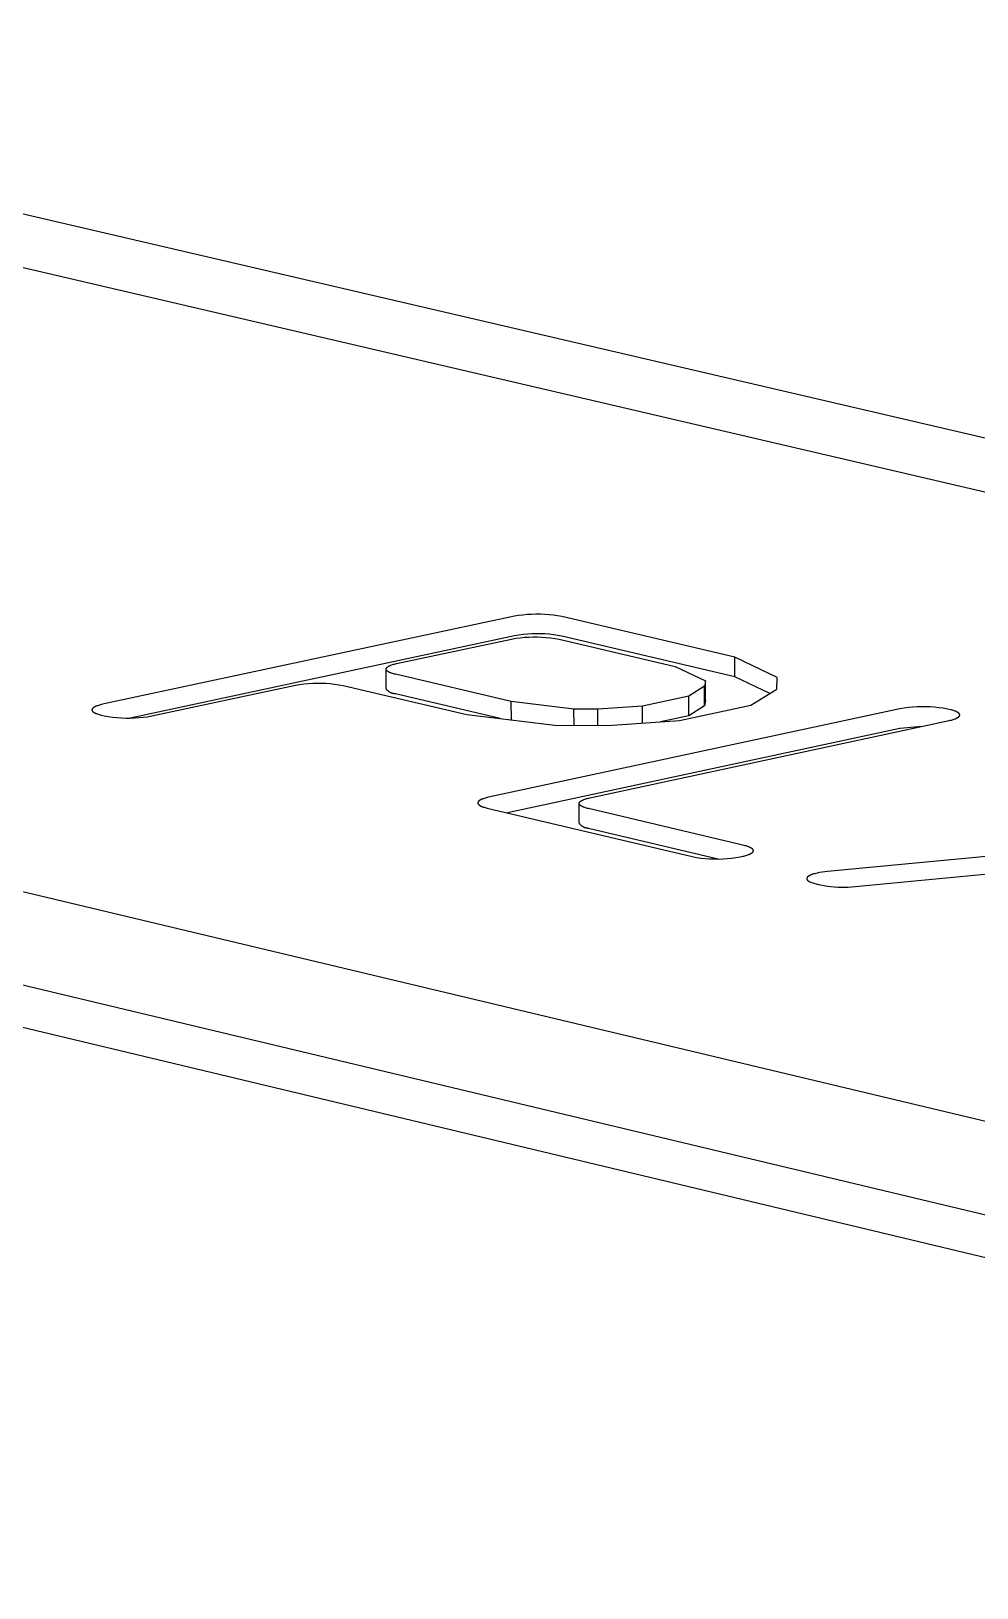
# Model space of a CAD drawing. Header units: millimetres. Extents: x 1422 to 6060, y -58 to 3182.
# Drawn here: x 2441.5 to 2480.5, y 1212.6 to 1276.7 of the extents above; entities that cross this region are included whole.
import ezdxf

# ---------------------------------------------------------------- set-up
doc = ezdxf.new("R2010")
doc.units = ezdxf.units.MM
doc.header["$MEASUREMENT"] = 0
doc.layers.add('Domyślny', color=7, linetype='Continuous', true_color=0x000000)
doc.layers.add('Utwórz2D linie widoczne', color=7, linetype='Continuous', true_color=0x000000)

msp = doc.modelspace()

# ---------------------------------------------------------------- linework, layer by layer
at = {"layer": 'Domyślny'}
for p, q in [((2675.91, 1214.532), (2408.803, 1276.671)), ((2357.761, 1261.134), (2599.704, 1203.48))]:
    msp.add_line(p, q, dxfattribs=at)
at = {"layer": 'Utwórz2D linie widoczne'}
for p, q in [((2403.69, 1275.683), (2670.036, 1213.602)), ((2598.116, 1199.889), (2356.097, 1257.751)), ((2352.305, 1256.959), (2594.308, 1199.016)), ((2461.779, 1252.638), (2461.602, 1252.615)), ((2461.958, 1252.655), (2461.779, 1252.638)), ((2462.136, 1252.667), (2461.958, 1252.655)), ((2462.315, 1252.672), (2462.136, 1252.667)), ((2462.494, 1252.671), (2462.315, 1252.672)), ((2462.673, 1252.664), (2462.494, 1252.671)), ((2462.852, 1252.651), (2462.673, 1252.664)), ((2463.03, 1252.632), (2462.852, 1252.651)), ((2461.425, 1252.586), (2444.479, 1248.964)), ((2461.602, 1252.615), (2461.425, 1252.586)), ((2463.207, 1252.607), (2463.03, 1252.632)), ((2463.384, 1252.577), (2463.207, 1252.607)), ((2470.498, 1250.905), (2463.384, 1252.577)), ((2461.427, 1251.781), (2445.613, 1248.398)), ((2456.581, 1250.641), (2461.304, 1251.651)), ((2461.304, 1251.651), (2461.481, 1251.68)), ((2461.603, 1251.81), (2461.427, 1251.781)), ((2461.481, 1251.68), (2461.658, 1251.704)), ((2461.781, 1251.833), (2461.603, 1251.81)), ((2461.658, 1251.704), (2461.837, 1251.721)), ((2461.959, 1251.85), (2461.781, 1251.833)), ((2461.837, 1251.721), (2462.016, 1251.732)), ((2462.138, 1251.862), (2461.959, 1251.85)), ((2462.016, 1251.732), (2462.195, 1251.737)), ((2462.317, 1251.867), (2462.138, 1251.862)), ((2462.195, 1251.737), (2462.374, 1251.736)), ((2462.496, 1251.866), (2462.317, 1251.867)), ((2462.374, 1251.736), (2462.553, 1251.73)), ((2462.675, 1251.859), (2462.496, 1251.866)), ((2462.553, 1251.73), (2462.732, 1251.717)), ((2462.853, 1251.846), (2462.675, 1251.859)), ((2462.732, 1251.717), (2462.91, 1251.698)), ((2463.031, 1251.827), (2462.853, 1251.846)), ((2462.91, 1251.698), (2463.088, 1251.673)), ((2463.209, 1251.802), (2463.031, 1251.827)), ((2463.088, 1251.673), (2463.264, 1251.642)), ((2463.385, 1251.772), (2463.209, 1251.802)), ((2463.264, 1251.642), (2468.037, 1250.52)), ((2470.499, 1250.099), (2463.385, 1251.772)), ((2472.235, 1250.074), (2470.498, 1250.905)), ((2470.499, 1250.099), (2470.498, 1250.905)), ((2456.147, 1250.417), (2456.148, 1250.419)), ((2456.147, 1250.415), (2456.147, 1250.417)), ((2456.147, 1250.413), (2456.147, 1250.415)), ((2456.147, 1250.41), (2456.147, 1250.413)), ((2456.148, 1250.408), (2456.147, 1250.41)), ((2456.149, 1249.6), (2456.147, 1250.406)), ((2456.148, 1250.425), (2456.149, 1250.427)), ((2456.148, 1250.423), (2456.148, 1250.425)), ((2456.148, 1250.421), (2456.148, 1250.423)), ((2456.148, 1250.419), (2456.148, 1250.421)), ((2456.148, 1250.406), (2456.148, 1250.408)), ((2456.148, 1250.404), (2456.148, 1250.406)), ((2456.148, 1250.402), (2456.148, 1250.404)), ((2456.149, 1250.4), (2456.148, 1250.402)), ((2456.149, 1250.431), (2456.15, 1250.433)), ((2456.149, 1250.429), (2456.149, 1250.431)), ((2456.149, 1250.427), (2456.149, 1250.429)), ((2456.149, 1250.398), (2456.149, 1250.4)), ((2456.15, 1250.396), (2456.149, 1250.398)), ((2456.15, 1250.435), (2456.151, 1250.437)), ((2456.15, 1250.433), (2456.15, 1250.435)), ((2456.15, 1250.394), (2456.15, 1250.396)), ((2456.151, 1250.392), (2456.15, 1250.394)), ((2456.151, 1250.437), (2456.152, 1250.439)), ((2456.151, 1250.39), (2456.151, 1250.392)), ((2456.152, 1250.388), (2456.151, 1250.39)), ((2456.152, 1250.439), (2456.153, 1250.441)), ((2456.153, 1250.386), (2456.152, 1250.388)), ((2456.153, 1250.443), (2456.154, 1250.445)), ((2456.153, 1250.441), (2456.153, 1250.443)), ((2456.154, 1250.384), (2456.153, 1250.386)), ((2456.154, 1250.445), (2456.155, 1250.447)), ((2456.155, 1250.382), (2456.154, 1250.384)), ((2456.155, 1250.447), (2456.156, 1250.449)), ((2456.156, 1250.38), (2456.155, 1250.382)), ((2456.156, 1250.449), (2456.157, 1250.451)), ((2456.157, 1250.378), (2456.156, 1250.38)), ((2456.157, 1250.451), (2456.158, 1250.453)), ((2456.158, 1250.376), (2456.157, 1250.378)), ((2456.158, 1250.453), (2456.159, 1250.455)), ((2456.159, 1250.374), (2456.158, 1250.376)), ((2456.159, 1250.455), (2456.161, 1250.457)), ((2456.16, 1250.372), (2456.159, 1250.374)), ((2456.161, 1250.37), (2456.16, 1250.372)), ((2456.161, 1250.457), (2456.162, 1250.459)), ((2456.162, 1250.368), (2456.161, 1250.37)), ((2456.162, 1250.459), (2456.163, 1250.461)), ((2456.164, 1250.366), (2456.162, 1250.368)), ((2456.163, 1250.461), (2456.164, 1250.463)), ((2456.164, 1250.463), (2456.166, 1250.465)), ((2456.165, 1250.365), (2456.164, 1250.366)), ((2456.166, 1250.363), (2456.165, 1250.365)), ((2456.166, 1250.465), (2456.167, 1250.467)), ((2456.168, 1250.361), (2456.166, 1250.363)), ((2456.167, 1250.467), (2456.169, 1250.469)), ((2456.17, 1250.359), (2456.168, 1250.361)), ((2456.169, 1250.469), (2456.17, 1250.471)), ((2456.17, 1250.471), (2456.174, 1250.475)), ((2456.173, 1250.355), (2456.17, 1250.359)), ((2456.176, 1250.351), (2456.173, 1250.355)), ((2456.174, 1250.475), (2456.177, 1250.478)), ((2456.18, 1250.347), (2456.176, 1250.351)), ((2456.177, 1250.478), (2456.181, 1250.482)), ((2456.184, 1250.343), (2456.18, 1250.347)), ((2456.181, 1250.482), (2456.185, 1250.486)), ((2456.188, 1250.339), (2456.184, 1250.343)), ((2456.185, 1250.486), (2456.189, 1250.49)), ((2456.192, 1250.335), (2456.188, 1250.339)), ((2456.189, 1250.49), (2456.194, 1250.494)), ((2456.197, 1250.332), (2456.192, 1250.335)), ((2456.194, 1250.494), (2456.199, 1250.498)), ((2456.202, 1250.328), (2456.197, 1250.332)), ((2456.199, 1250.498), (2456.203, 1250.502)), ((2456.207, 1250.324), (2456.202, 1250.328)), ((2456.203, 1250.502), (2456.208, 1250.505)), ((2456.212, 1250.32), (2456.207, 1250.324)), ((2456.208, 1250.505), (2456.214, 1250.509)), ((2456.217, 1250.317), (2456.212, 1250.32)), ((2456.214, 1250.509), (2456.219, 1250.513)), ((2456.223, 1250.313), (2456.217, 1250.317)), ((2456.219, 1250.513), (2456.225, 1250.517)), ((2456.229, 1250.309), (2456.223, 1250.313)), ((2456.225, 1250.517), (2456.231, 1250.52)), ((2456.234, 1250.306), (2456.229, 1250.309)), ((2456.231, 1250.52), (2456.237, 1250.524)), ((2456.247, 1250.298), (2456.234, 1250.306)), ((2456.237, 1250.524), (2456.25, 1250.531)), ((2456.26, 1250.291), (2456.247, 1250.298)), ((2456.25, 1250.531), (2456.263, 1250.539)), ((2456.274, 1250.284), (2456.26, 1250.291)), ((2456.263, 1250.539), (2456.277, 1250.546)), ((2456.289, 1250.277), (2456.274, 1250.284)), ((2456.277, 1250.546), (2456.292, 1250.553)), ((2456.304, 1250.271), (2456.289, 1250.277)), ((2456.292, 1250.553), (2456.308, 1250.56)), ((2456.32, 1250.264), (2456.304, 1250.271)), ((2456.308, 1250.56), (2456.324, 1250.566)), ((2456.336, 1250.257), (2456.32, 1250.264)), ((2456.324, 1250.566), (2456.341, 1250.573)), ((2456.371, 1250.245), (2456.336, 1250.257)), ((2456.341, 1250.573), (2456.376, 1250.586)), ((2456.407, 1250.233), (2456.371, 1250.245)), ((2456.376, 1250.586), (2456.414, 1250.598)), ((2456.446, 1250.221), (2456.407, 1250.233)), ((2456.414, 1250.598), (2456.453, 1250.61)), ((2456.486, 1250.211), (2456.446, 1250.221)), ((2456.453, 1250.61), (2456.495, 1250.621)), ((2456.527, 1250.2), (2456.486, 1250.211)), ((2456.495, 1250.621), (2456.537, 1250.631)), ((2461.3, 1249.075), (2456.527, 1250.2)), ((2456.537, 1250.631), (2456.581, 1250.641)), ((2468.037, 1250.52), (2469.287, 1249.927)), ((2471.937, 1249.41), (2470.499, 1250.099)), ((2446.502, 1248.485), (2452.412, 1249.749)), ((2452.412, 1249.749), (2452.589, 1249.778)), ((2452.589, 1249.778), (2452.767, 1249.802)), ((2452.767, 1249.802), (2452.946, 1249.819)), ((2452.946, 1249.819), (2453.125, 1249.83)), ((2453.125, 1249.83), (2453.305, 1249.836)), ((2453.305, 1249.836), (2453.484, 1249.835)), ((2453.484, 1249.835), (2453.664, 1249.828)), ((2453.664, 1249.828), (2453.843, 1249.815)), ((2453.843, 1249.815), (2454.021, 1249.796)), ((2454.021, 1249.796), (2454.199, 1249.771)), ((2454.199, 1249.771), (2454.376, 1249.74)), ((2454.376, 1249.74), (2459.464, 1248.539)), ((2456.159, 1249.587), (2456.149, 1249.6)), ((2456.169, 1249.573), (2456.159, 1249.587)), ((2456.18, 1249.561), (2456.169, 1249.573)), ((2456.191, 1249.548), (2456.18, 1249.561)), ((2456.202, 1249.536), (2456.191, 1249.548)), ((2456.214, 1249.524), (2456.202, 1249.536)), ((2456.226, 1249.513), (2456.214, 1249.524)), ((2456.239, 1249.502), (2456.226, 1249.513)), ((2456.252, 1249.492), (2456.239, 1249.502)), ((2456.265, 1249.482), (2456.252, 1249.492)), ((2456.279, 1249.473), (2456.265, 1249.482)), ((2456.293, 1249.464), (2456.279, 1249.473)), ((2456.307, 1249.455), (2456.293, 1249.464)), ((2456.322, 1249.447), (2456.307, 1249.455)), ((2456.337, 1249.44), (2456.322, 1249.447)), ((2456.352, 1249.433), (2456.337, 1249.44)), ((2469.247, 1249.706), (2468.604, 1249.302)), ((2469.287, 1249.927), (2469.247, 1249.706)), ((2469.248, 1248.899), (2469.247, 1249.706)), ((2469.288, 1249.12), (2469.287, 1249.927)), ((2471.156, 1248.93), (2472.223, 1249.586)), ((2472.223, 1249.586), (2472.235, 1250.074)), ((2444.069, 1248.797), (2444.066, 1248.793)), ((2444.073, 1248.801), (2444.069, 1248.797)), ((2444.076, 1248.805), (2444.073, 1248.801)), ((2444.08, 1248.809), (2444.076, 1248.805)), ((2444.085, 1248.812), (2444.08, 1248.809)), ((2444.089, 1248.816), (2444.085, 1248.812)), ((2444.094, 1248.82), (2444.089, 1248.816)), ((2444.099, 1248.824), (2444.094, 1248.82)), ((2444.104, 1248.828), (2444.099, 1248.824)), ((2444.109, 1248.832), (2444.104, 1248.828)), ((2444.115, 1248.835), (2444.109, 1248.832)), ((2444.121, 1248.839), (2444.115, 1248.835)), ((2444.133, 1248.847), (2444.121, 1248.839)), ((2444.145, 1248.854), (2444.133, 1248.847)), ((2444.159, 1248.861), (2444.145, 1248.854)), ((2444.173, 1248.868), (2444.159, 1248.861)), ((2444.188, 1248.875), (2444.173, 1248.868)), ((2444.204, 1248.882), (2444.188, 1248.875)), ((2444.22, 1248.889), (2444.204, 1248.882)), ((2444.237, 1248.895), (2444.22, 1248.889)), ((2444.273, 1248.908), (2444.237, 1248.895)), ((2444.311, 1248.92), (2444.273, 1248.908)), ((2444.35, 1248.932), (2444.311, 1248.92)), ((2444.392, 1248.943), (2444.35, 1248.932)), ((2444.435, 1248.954), (2444.392, 1248.943)), ((2444.479, 1248.964), (2444.435, 1248.954)), ((2456.367, 1249.427), (2456.352, 1249.433)), ((2456.383, 1249.421), (2456.367, 1249.427)), ((2456.398, 1249.416), (2456.383, 1249.421)), ((2456.414, 1249.411), (2456.398, 1249.416)), ((2456.43, 1249.407), (2456.414, 1249.411)), ((2456.447, 1249.403), (2456.43, 1249.407)), ((2456.463, 1249.4), (2456.447, 1249.403)), ((2456.479, 1249.398), (2456.463, 1249.4)), ((2456.496, 1249.396), (2456.479, 1249.398)), ((2456.512, 1249.395), (2456.496, 1249.396)), ((2456.529, 1249.394), (2456.512, 1249.395)), ((2460.843, 1248.376), (2456.529, 1249.394)), ((2463.879, 1248.767), (2461.3, 1249.075)), ((2461.301, 1248.322), (2461.3, 1249.075)), ((2466.692, 1248.892), (2464.864, 1248.766)), ((2468.604, 1249.302), (2466.692, 1248.892)), ((2466.693, 1248.192), (2466.692, 1248.892)), ((2468.226, 1248.301), (2471.156, 1248.93)), ((2468.605, 1248.495), (2468.604, 1249.302)), ((2469.248, 1248.899), (2468.605, 1248.495)), ((2469.288, 1249.12), (2469.248, 1248.899)), ((2477.463, 1248.806), (2477.286, 1248.777)), ((2477.642, 1248.83), (2477.463, 1248.806)), ((2477.82, 1248.847), (2477.642, 1248.83)), ((2478, 1248.858), (2477.82, 1248.847)), ((2478.179, 1248.863), (2478, 1248.858)), ((2478.359, 1248.863), (2478.179, 1248.863)), ((2478.539, 1248.856), (2478.359, 1248.863)), ((2478.718, 1248.843), (2478.539, 1248.856)), ((2478.897, 1248.824), (2478.718, 1248.843)), ((2479.074, 1248.799), (2478.897, 1248.824)), ((2479.251, 1248.768), (2479.074, 1248.799)), ((2444.043, 1248.745), (2444.042, 1248.743)), ((2444.042, 1248.743), (2444.042, 1248.741)), ((2444.042, 1248.741), (2444.042, 1248.739)), ((2444.042, 1248.739), (2444.042, 1248.737)), ((2444.042, 1248.737), (2444.042, 1248.735)), ((2444.042, 1248.735), (2444.042, 1248.732)), ((2444.042, 1248.732), (2444.042, 1248.73)), ((2444.042, 1248.73), (2444.042, 1248.728)), ((2444.042, 1248.728), (2444.042, 1248.726)), ((2444.042, 1248.726), (2444.043, 1248.724)), ((2444.044, 1248.751), (2444.043, 1248.749)), ((2444.043, 1248.749), (2444.043, 1248.747)), ((2444.043, 1248.747), (2444.043, 1248.745)), ((2444.043, 1248.724), (2444.043, 1248.722)), ((2444.043, 1248.722), (2444.043, 1248.72)), ((2444.043, 1248.72), (2444.044, 1248.718)), ((2444.045, 1248.755), (2444.044, 1248.753)), ((2444.044, 1248.753), (2444.044, 1248.751)), ((2444.044, 1248.718), (2444.044, 1248.716)), ((2444.044, 1248.716), (2444.045, 1248.714)), ((2444.046, 1248.759), (2444.045, 1248.757)), ((2444.045, 1248.757), (2444.045, 1248.755)), ((2444.045, 1248.714), (2444.046, 1248.712)), ((2444.047, 1248.761), (2444.046, 1248.759)), ((2444.046, 1248.712), (2444.046, 1248.71)), ((2444.046, 1248.71), (2444.047, 1248.708)), ((2444.048, 1248.765), (2444.047, 1248.763)), ((2444.047, 1248.763), (2444.047, 1248.761)), ((2444.047, 1248.708), (2444.048, 1248.706)), ((2444.049, 1248.767), (2444.048, 1248.765)), ((2444.048, 1248.706), (2444.049, 1248.704)), ((2444.05, 1248.769), (2444.049, 1248.767)), ((2444.049, 1248.704), (2444.05, 1248.702)), ((2444.051, 1248.771), (2444.05, 1248.769)), ((2444.05, 1248.702), (2444.051, 1248.7)), ((2444.052, 1248.773), (2444.051, 1248.771)), ((2444.051, 1248.7), (2444.052, 1248.698)), ((2444.053, 1248.775), (2444.052, 1248.773)), ((2444.052, 1248.698), (2444.053, 1248.696)), ((2444.054, 1248.777), (2444.053, 1248.775)), ((2444.053, 1248.696), (2444.054, 1248.694)), ((2444.055, 1248.779), (2444.054, 1248.777)), ((2444.054, 1248.694), (2444.055, 1248.692)), ((2444.057, 1248.781), (2444.055, 1248.779)), ((2444.055, 1248.692), (2444.056, 1248.69)), ((2444.056, 1248.69), (2444.058, 1248.688)), ((2444.058, 1248.783), (2444.057, 1248.781)), ((2444.059, 1248.785), (2444.058, 1248.783)), ((2444.058, 1248.688), (2444.059, 1248.686)), ((2444.061, 1248.787), (2444.059, 1248.785)), ((2444.059, 1248.686), (2444.06, 1248.684)), ((2444.06, 1248.684), (2444.062, 1248.682)), ((2444.062, 1248.789), (2444.061, 1248.787)), ((2444.064, 1248.791), (2444.062, 1248.789)), ((2444.062, 1248.682), (2444.063, 1248.68)), ((2444.063, 1248.68), (2444.065, 1248.679)), ((2444.066, 1248.793), (2444.064, 1248.791)), ((2444.065, 1248.679), (2444.067, 1248.677)), ((2444.067, 1248.677), (2444.07, 1248.673)), ((2444.07, 1248.673), (2444.074, 1248.669)), ((2444.074, 1248.669), (2444.078, 1248.665)), ((2444.078, 1248.665), (2444.082, 1248.661)), ((2444.082, 1248.661), (2444.086, 1248.657)), ((2444.086, 1248.657), (2444.091, 1248.653)), ((2444.091, 1248.653), (2444.095, 1248.65)), ((2444.095, 1248.65), (2444.1, 1248.646)), ((2444.1, 1248.646), (2444.105, 1248.642)), ((2444.105, 1248.642), (2444.111, 1248.638)), ((2444.111, 1248.638), (2444.116, 1248.635)), ((2444.116, 1248.635), (2444.122, 1248.631)), ((2444.122, 1248.631), (2444.128, 1248.627)), ((2444.128, 1248.627), (2444.14, 1248.62)), ((2444.14, 1248.62), (2444.153, 1248.613)), ((2444.153, 1248.613), (2444.167, 1248.606)), ((2444.167, 1248.606), (2444.182, 1248.599)), ((2444.182, 1248.599), (2444.197, 1248.592)), ((2444.197, 1248.592), (2444.213, 1248.586)), ((2444.213, 1248.586), (2444.229, 1248.579)), ((2444.229, 1248.579), (2444.264, 1248.566)), ((2444.264, 1248.566), (2444.3, 1248.554)), ((2444.3, 1248.554), (2444.339, 1248.543)), ((2444.339, 1248.543), (2444.379, 1248.532)), ((2444.379, 1248.532), (2444.42, 1248.522)), ((2444.42, 1248.522), (2444.537, 1248.494)), ((2444.537, 1248.494), (2444.714, 1248.463)), ((2444.714, 1248.463), (2444.892, 1248.438)), ((2444.892, 1248.438), (2445.07, 1248.419)), ((2445.07, 1248.419), (2445.25, 1248.406)), ((2445.25, 1248.406), (2445.429, 1248.399)), ((2445.429, 1248.399), (2445.609, 1248.398)), ((2445.609, 1248.398), (2445.789, 1248.403)), ((2445.789, 1248.403), (2445.968, 1248.415)), ((2445.968, 1248.415), (2446.147, 1248.432)), ((2446.147, 1248.432), (2446.325, 1248.455)), ((2446.325, 1248.455), (2446.502, 1248.485)), ((2459.464, 1248.539), (2463.088, 1248.11)), ((2477.286, 1248.777), (2460.356, 1245.136)), ((2464.864, 1248.766), (2463.879, 1248.767)), ((2463.88, 1248.103), (2463.879, 1248.767)), ((2464.528, 1245.113), (2479.323, 1248.298)), ((2464.865, 1248.094), (2464.864, 1248.766)), ((2465.261, 1248.091), (2468.226, 1248.301)), ((2468.605, 1248.495), (2467.444, 1248.246)), ((2479.369, 1248.74), (2479.251, 1248.768)), ((2479.323, 1248.298), (2479.367, 1248.308)), ((2479.367, 1248.308), (2479.41, 1248.318)), ((2479.411, 1248.73), (2479.369, 1248.74)), ((2479.41, 1248.318), (2479.451, 1248.329)), ((2479.451, 1248.719), (2479.411, 1248.73)), ((2479.49, 1248.707), (2479.451, 1248.719)), ((2479.451, 1248.329), (2479.49, 1248.341)), ((2479.527, 1248.695), (2479.49, 1248.707)), ((2479.49, 1248.341), (2479.528, 1248.353)), ((2479.562, 1248.683), (2479.527, 1248.695)), ((2479.528, 1248.353), (2479.563, 1248.366)), ((2479.578, 1248.676), (2479.562, 1248.683)), ((2479.563, 1248.366), (2479.58, 1248.373)), ((2479.594, 1248.67), (2479.578, 1248.676)), ((2479.58, 1248.373), (2479.596, 1248.38)), ((2479.61, 1248.663), (2479.594, 1248.67)), ((2479.596, 1248.38), (2479.611, 1248.386)), ((2479.624, 1248.656), (2479.61, 1248.663)), ((2479.611, 1248.386), (2479.626, 1248.393)), ((2479.638, 1248.649), (2479.624, 1248.656)), ((2479.626, 1248.393), (2479.64, 1248.401)), ((2479.652, 1248.642), (2479.638, 1248.649)), ((2479.64, 1248.401), (2479.654, 1248.408)), ((2479.664, 1248.634), (2479.652, 1248.642)), ((2479.654, 1248.408), (2479.666, 1248.415)), ((2479.67, 1248.631), (2479.664, 1248.634)), ((2479.666, 1248.415), (2479.672, 1248.419)), ((2479.676, 1248.627), (2479.67, 1248.631)), ((2479.672, 1248.419), (2479.678, 1248.423)), ((2479.682, 1248.623), (2479.676, 1248.627)), ((2479.678, 1248.423), (2479.684, 1248.426)), ((2479.687, 1248.62), (2479.682, 1248.623)), ((2479.684, 1248.426), (2479.689, 1248.43)), ((2479.692, 1248.616), (2479.687, 1248.62)), ((2479.689, 1248.43), (2479.694, 1248.434)), ((2479.697, 1248.612), (2479.692, 1248.616)), ((2479.694, 1248.434), (2479.699, 1248.438)), ((2479.702, 1248.608), (2479.697, 1248.612)), ((2479.699, 1248.438), (2479.704, 1248.442)), ((2479.707, 1248.605), (2479.702, 1248.608)), ((2479.704, 1248.442), (2479.709, 1248.445)), ((2479.711, 1248.601), (2479.707, 1248.605)), ((2479.709, 1248.445), (2479.713, 1248.449)), ((2479.716, 1248.597), (2479.711, 1248.601)), ((2479.713, 1248.449), (2479.717, 1248.453)), ((2479.72, 1248.593), (2479.716, 1248.597)), ((2479.717, 1248.453), (2479.721, 1248.457)), ((2479.723, 1248.589), (2479.72, 1248.593)), ((2479.721, 1248.457), (2479.725, 1248.461)), ((2479.727, 1248.585), (2479.723, 1248.589)), ((2479.725, 1248.461), (2479.728, 1248.465)), ((2479.73, 1248.581), (2479.727, 1248.585)), ((2479.728, 1248.465), (2479.73, 1248.467)), ((2479.732, 1248.579), (2479.73, 1248.581)), ((2479.73, 1248.467), (2479.732, 1248.469)), ((2479.733, 1248.577), (2479.732, 1248.579)), ((2479.732, 1248.469), (2479.733, 1248.471)), ((2479.735, 1248.575), (2479.733, 1248.577)), ((2479.733, 1248.471), (2479.735, 1248.473)), ((2479.736, 1248.573), (2479.735, 1248.575)), ((2479.735, 1248.473), (2479.736, 1248.475)), ((2479.738, 1248.571), (2479.736, 1248.573)), ((2479.736, 1248.475), (2479.738, 1248.477)), ((2479.739, 1248.569), (2479.738, 1248.571)), ((2479.738, 1248.477), (2479.739, 1248.479)), ((2479.74, 1248.567), (2479.739, 1248.569)), ((2479.739, 1248.479), (2479.74, 1248.481)), ((2479.742, 1248.565), (2479.74, 1248.567)), ((2479.74, 1248.481), (2479.741, 1248.483)), ((2479.741, 1248.483), (2479.743, 1248.485)), ((2479.743, 1248.563), (2479.742, 1248.565)), ((2479.744, 1248.561), (2479.743, 1248.563)), ((2479.743, 1248.485), (2479.744, 1248.487)), ((2479.745, 1248.559), (2479.744, 1248.561)), ((2479.744, 1248.487), (2479.745, 1248.489)), ((2479.746, 1248.557), (2479.745, 1248.559)), ((2479.745, 1248.489), (2479.746, 1248.491)), ((2479.747, 1248.555), (2479.746, 1248.557)), ((2479.746, 1248.491), (2479.747, 1248.493)), ((2479.748, 1248.553), (2479.747, 1248.555)), ((2479.747, 1248.495), (2479.748, 1248.497)), ((2479.747, 1248.493), (2479.747, 1248.495)), ((2479.748, 1248.551), (2479.748, 1248.553)), ((2479.749, 1248.549), (2479.748, 1248.551)), ((2479.748, 1248.497), (2479.749, 1248.499)), ((2479.75, 1248.547), (2479.749, 1248.549)), ((2479.749, 1248.499), (2479.75, 1248.501)), ((2479.75, 1248.545), (2479.75, 1248.547)), ((2479.751, 1248.543), (2479.75, 1248.545)), ((2479.75, 1248.503), (2479.751, 1248.505)), ((2479.75, 1248.501), (2479.75, 1248.503)), ((2479.752, 1248.541), (2479.751, 1248.543)), ((2479.751, 1248.507), (2479.752, 1248.509)), ((2479.751, 1248.505), (2479.751, 1248.507)), ((2479.752, 1248.539), (2479.752, 1248.541)), ((2479.752, 1248.537), (2479.752, 1248.539)), ((2479.753, 1248.535), (2479.752, 1248.537)), ((2479.752, 1248.511), (2479.753, 1248.513)), ((2479.752, 1248.509), (2479.752, 1248.511)), ((2479.753, 1248.533), (2479.753, 1248.535)), ((2479.753, 1248.531), (2479.753, 1248.533)), ((2479.753, 1248.529), (2479.753, 1248.531)), ((2479.754, 1248.527), (2479.753, 1248.529)), ((2479.753, 1248.519), (2479.754, 1248.521)), ((2479.753, 1248.517), (2479.753, 1248.519)), ((2479.753, 1248.515), (2479.753, 1248.517)), ((2479.753, 1248.513), (2479.753, 1248.515)), ((2479.754, 1248.525), (2479.754, 1248.527)), ((2479.754, 1248.523), (2479.754, 1248.525)), ((2479.754, 1248.521), (2479.754, 1248.523)), ((2477.287, 1247.969), (2461.137, 1244.494)), ((2463.088, 1248.11), (2465.261, 1248.091)), ((2478.2, 1248.056), (2477.287, 1247.969)), ((2459.934, 1244.95), (2459.933, 1244.948)), ((2459.935, 1244.952), (2459.934, 1244.95)), ((2459.937, 1244.954), (2459.935, 1244.952)), ((2459.938, 1244.956), (2459.937, 1244.954)), ((2459.939, 1244.958), (2459.938, 1244.956)), ((2459.941, 1244.96), (2459.939, 1244.958)), ((2459.942, 1244.962), (2459.941, 1244.96)), ((2459.944, 1244.964), (2459.942, 1244.962)), ((2459.947, 1244.968), (2459.944, 1244.964)), ((2459.951, 1244.972), (2459.947, 1244.968)), ((2459.955, 1244.976), (2459.951, 1244.972)), ((2459.959, 1244.979), (2459.955, 1244.976)), ((2459.963, 1244.983), (2459.959, 1244.979)), ((2459.967, 1244.987), (2459.963, 1244.983)), ((2459.972, 1244.991), (2459.967, 1244.987)), ((2459.977, 1244.995), (2459.972, 1244.991)), ((2459.982, 1244.999), (2459.977, 1244.995)), ((2459.987, 1245.003), (2459.982, 1244.999)), ((2459.993, 1245.006), (2459.987, 1245.003)), ((2459.998, 1245.01), (2459.993, 1245.006)), ((2460.004, 1245.014), (2459.998, 1245.01)), ((2460.01, 1245.018), (2460.004, 1245.014)), ((2460.023, 1245.025), (2460.01, 1245.018)), ((2460.037, 1245.032), (2460.023, 1245.025)), ((2460.051, 1245.04), (2460.037, 1245.032)), ((2460.066, 1245.047), (2460.051, 1245.04)), ((2460.082, 1245.053), (2460.066, 1245.047)), ((2460.098, 1245.06), (2460.082, 1245.053)), ((2460.115, 1245.067), (2460.098, 1245.06)), ((2460.15, 1245.08), (2460.115, 1245.067)), ((2460.188, 1245.092), (2460.15, 1245.08)), ((2460.228, 1245.104), (2460.188, 1245.092)), ((2460.269, 1245.115), (2460.228, 1245.104)), ((2460.312, 1245.126), (2460.269, 1245.115)), ((2460.356, 1245.136), (2460.312, 1245.126)), ((2464.12, 1244.945), (2464.124, 1244.949)), ((2464.124, 1244.949), (2464.127, 1244.953)), ((2464.127, 1244.953), (2464.131, 1244.957)), ((2464.131, 1244.957), (2464.136, 1244.961)), ((2464.136, 1244.961), (2464.14, 1244.965)), ((2464.14, 1244.965), (2464.145, 1244.969)), ((2464.145, 1244.969), (2464.15, 1244.973)), ((2464.15, 1244.973), (2464.155, 1244.977)), ((2464.155, 1244.977), (2464.16, 1244.98)), ((2464.16, 1244.98), (2464.165, 1244.984)), ((2464.165, 1244.984), (2464.171, 1244.988)), ((2464.171, 1244.988), (2464.177, 1244.992)), ((2464.177, 1244.992), (2464.183, 1244.996)), ((2464.183, 1244.996), (2464.196, 1245.003)), ((2464.196, 1245.003), (2464.209, 1245.01)), ((2464.209, 1245.01), (2464.223, 1245.017)), ((2464.223, 1245.017), (2464.238, 1245.024)), ((2464.238, 1245.024), (2464.254, 1245.031)), ((2464.254, 1245.031), (2464.27, 1245.038)), ((2464.27, 1245.038), (2464.287, 1245.045)), ((2464.287, 1245.045), (2464.323, 1245.058)), ((2464.323, 1245.058), (2464.36, 1245.07)), ((2464.36, 1245.07), (2464.4, 1245.082)), ((2464.4, 1245.082), (2464.441, 1245.093)), ((2464.441, 1245.093), (2464.484, 1245.103)), ((2464.484, 1245.103), (2464.528, 1245.113)), ((2459.922, 1244.917), (2459.921, 1244.915)), ((2459.921, 1244.915), (2459.921, 1244.913)), ((2459.921, 1244.913), (2459.921, 1244.911)), ((2459.921, 1244.911), (2459.921, 1244.909)), ((2459.921, 1244.909), (2459.921, 1244.907)), ((2459.921, 1244.907), (2459.921, 1244.905)), ((2459.921, 1244.905), (2459.921, 1244.903)), ((2459.921, 1244.903), (2459.921, 1244.901)), ((2459.921, 1244.901), (2459.921, 1244.899)), ((2459.921, 1244.899), (2459.922, 1244.897)), ((2459.923, 1244.923), (2459.922, 1244.921)), ((2459.922, 1244.921), (2459.922, 1244.919)), ((2459.922, 1244.919), (2459.922, 1244.917)), ((2459.922, 1244.897), (2459.922, 1244.895)), ((2459.922, 1244.895), (2459.922, 1244.893)), ((2459.922, 1244.893), (2459.923, 1244.891)), ((2459.924, 1244.927), (2459.923, 1244.925)), ((2459.923, 1244.925), (2459.923, 1244.923)), ((2459.923, 1244.891), (2459.923, 1244.889)), ((2459.923, 1244.889), (2459.924, 1244.887)), ((2459.925, 1244.929), (2459.924, 1244.927)), ((2459.924, 1244.887), (2459.924, 1244.885)), ((2459.924, 1244.885), (2459.925, 1244.883)), ((2459.926, 1244.933), (2459.925, 1244.931)), ((2459.925, 1244.931), (2459.925, 1244.929)), ((2459.925, 1244.883), (2459.926, 1244.881)), ((2459.927, 1244.936), (2459.926, 1244.933)), ((2459.926, 1244.881), (2459.927, 1244.879)), ((2459.928, 1244.938), (2459.927, 1244.936)), ((2459.927, 1244.879), (2459.927, 1244.877)), ((2459.927, 1244.877), (2459.928, 1244.875)), ((2459.929, 1244.94), (2459.928, 1244.938)), ((2459.928, 1244.875), (2459.929, 1244.873)), ((2459.93, 1244.942), (2459.929, 1244.94)), ((2459.929, 1244.873), (2459.93, 1244.871)), ((2459.931, 1244.944), (2459.93, 1244.942)), ((2459.93, 1244.871), (2459.931, 1244.869)), ((2459.932, 1244.946), (2459.931, 1244.944)), ((2459.931, 1244.869), (2459.932, 1244.867)), ((2459.933, 1244.948), (2459.932, 1244.946)), ((2459.932, 1244.867), (2459.934, 1244.865)), ((2459.934, 1244.865), (2459.935, 1244.863)), ((2459.935, 1244.863), (2459.936, 1244.861)), ((2459.936, 1244.861), (2459.937, 1244.859)), ((2459.937, 1244.859), (2459.939, 1244.857)), ((2459.939, 1244.857), (2459.94, 1244.855)), ((2459.94, 1244.855), (2459.942, 1244.853)), ((2459.942, 1244.853), (2459.943, 1244.851)), ((2459.943, 1244.851), (2459.947, 1244.847)), ((2459.947, 1244.847), (2459.95, 1244.843)), ((2459.95, 1244.843), (2459.954, 1244.839)), ((2459.954, 1244.839), (2459.958, 1244.835)), ((2459.958, 1244.835), (2459.962, 1244.831)), ((2459.962, 1244.831), (2459.966, 1244.827)), ((2459.966, 1244.827), (2459.971, 1244.823)), ((2459.971, 1244.823), (2459.976, 1244.819)), ((2459.976, 1244.819), (2459.981, 1244.816)), ((2459.981, 1244.816), (2459.986, 1244.812)), ((2459.986, 1244.812), (2459.991, 1244.808)), ((2459.991, 1244.808), (2459.997, 1244.804)), ((2459.997, 1244.804), (2460.003, 1244.801)), ((2460.003, 1244.801), (2460.009, 1244.797)), ((2460.009, 1244.797), (2460.021, 1244.79)), ((2460.021, 1244.79), (2460.035, 1244.783)), ((2460.035, 1244.783), (2460.049, 1244.775)), ((2460.049, 1244.775), (2460.063, 1244.769)), ((2460.063, 1244.769), (2460.078, 1244.762)), ((2460.078, 1244.762), (2460.094, 1244.755)), ((2460.094, 1244.755), (2460.111, 1244.748)), ((2460.111, 1244.748), (2460.146, 1244.736)), ((2460.146, 1244.736), (2460.183, 1244.724)), ((2460.183, 1244.724), (2460.221, 1244.712)), ((2460.221, 1244.712), (2460.262, 1244.701)), ((2460.262, 1244.701), (2460.303, 1244.691)), ((2460.303, 1244.691), (2468.74, 1242.694)), ((2464.094, 1244.893), (2464.095, 1244.895)), ((2464.094, 1244.891), (2464.094, 1244.893)), ((2464.094, 1244.889), (2464.094, 1244.891)), ((2464.094, 1244.887), (2464.094, 1244.889)), ((2464.094, 1244.885), (2464.094, 1244.887)), ((2464.094, 1244.883), (2464.094, 1244.885)), ((2464.094, 1244.881), (2464.094, 1244.883)), ((2464.094, 1244.879), (2464.094, 1244.881)), ((2464.094, 1244.877), (2464.094, 1244.879)), ((2464.095, 1244.067), (2464.094, 1244.877)), ((2464.095, 1244.875), (2464.094, 1244.877)), ((2464.095, 1244.899), (2464.096, 1244.901)), ((2464.095, 1244.897), (2464.095, 1244.899)), ((2464.095, 1244.895), (2464.095, 1244.897)), ((2464.095, 1244.873), (2464.095, 1244.875)), ((2464.095, 1244.871), (2464.095, 1244.873)), ((2464.096, 1244.869), (2464.095, 1244.871)), ((2464.096, 1244.903), (2464.097, 1244.905)), ((2464.096, 1244.901), (2464.096, 1244.903)), ((2464.096, 1244.867), (2464.096, 1244.869)), ((2464.097, 1244.865), (2464.096, 1244.867)), ((2464.097, 1244.907), (2464.098, 1244.909)), ((2464.097, 1244.905), (2464.097, 1244.907)), ((2464.097, 1244.862), (2464.097, 1244.865)), ((2464.098, 1244.86), (2464.097, 1244.862)), ((2464.098, 1244.909), (2464.099, 1244.911)), ((2464.099, 1244.858), (2464.098, 1244.86)), ((2464.099, 1244.911), (2464.1, 1244.913)), ((2464.1, 1244.856), (2464.099, 1244.858)), ((2464.1, 1244.915), (2464.101, 1244.917)), ((2464.1, 1244.913), (2464.1, 1244.915)), ((2464.1, 1244.854), (2464.1, 1244.856)), ((2464.101, 1244.852), (2464.1, 1244.854)), ((2464.101, 1244.917), (2464.102, 1244.919)), ((2464.102, 1244.85), (2464.101, 1244.852)), ((2464.102, 1244.919), (2464.103, 1244.921)), ((2464.103, 1244.848), (2464.102, 1244.85)), ((2464.103, 1244.921), (2464.104, 1244.923)), ((2464.104, 1244.846), (2464.103, 1244.848)), ((2464.104, 1244.923), (2464.106, 1244.925)), ((2464.105, 1244.844), (2464.104, 1244.846)), ((2464.107, 1244.842), (2464.105, 1244.844)), ((2464.106, 1244.925), (2464.107, 1244.927)), ((2464.107, 1244.927), (2464.108, 1244.929)), ((2464.108, 1244.84), (2464.107, 1244.842)), ((2464.108, 1244.929), (2464.109, 1244.931)), ((2464.109, 1244.838), (2464.108, 1244.84)), ((2464.109, 1244.931), (2464.111, 1244.933)), ((2464.111, 1244.836), (2464.109, 1244.838)), ((2464.111, 1244.933), (2464.112, 1244.935)), ((2464.112, 1244.834), (2464.111, 1244.836)), ((2464.112, 1244.935), (2464.114, 1244.937)), ((2464.113, 1244.832), (2464.112, 1244.834)), ((2464.115, 1244.83), (2464.113, 1244.832)), ((2464.114, 1244.937), (2464.115, 1244.939)), ((2464.115, 1244.939), (2464.117, 1244.941)), ((2464.116, 1244.828), (2464.115, 1244.83)), ((2464.12, 1244.824), (2464.116, 1244.828)), ((2464.117, 1244.941), (2464.12, 1244.945)), ((2464.123, 1244.82), (2464.12, 1244.824)), ((2464.127, 1244.817), (2464.123, 1244.82)), ((2464.131, 1244.813), (2464.127, 1244.817)), ((2464.135, 1244.809), (2464.131, 1244.813)), ((2464.14, 1244.805), (2464.135, 1244.809)), ((2464.144, 1244.801), (2464.14, 1244.805)), ((2464.149, 1244.797), (2464.144, 1244.801)), ((2464.154, 1244.793), (2464.149, 1244.797)), ((2464.159, 1244.79), (2464.154, 1244.793)), ((2464.165, 1244.786), (2464.159, 1244.79)), ((2464.17, 1244.782), (2464.165, 1244.786)), ((2464.176, 1244.778), (2464.17, 1244.782)), ((2464.182, 1244.775), (2464.176, 1244.778)), ((2464.195, 1244.767), (2464.182, 1244.775)), ((2464.208, 1244.76), (2464.195, 1244.767)), ((2464.222, 1244.753), (2464.208, 1244.76)), ((2464.237, 1244.746), (2464.222, 1244.753)), ((2464.252, 1244.74), (2464.237, 1244.746)), ((2464.268, 1244.733), (2464.252, 1244.74)), ((2464.284, 1244.726), (2464.268, 1244.733)), ((2464.319, 1244.714), (2464.284, 1244.726)), ((2464.356, 1244.701), (2464.319, 1244.714)), ((2464.395, 1244.69), (2464.356, 1244.701)), ((2464.435, 1244.679), (2464.395, 1244.69)), ((2464.477, 1244.669), (2464.435, 1244.679)), ((2470.877, 1243.155), (2464.477, 1244.669)), ((2464.105, 1244.053), (2464.096, 1244.067)), ((2464.115, 1244.04), (2464.105, 1244.053)), ((2464.126, 1244.027), (2464.115, 1244.04)), ((2464.137, 1244.014), (2464.126, 1244.027)), ((2464.149, 1244.002), (2464.137, 1244.014)), ((2464.161, 1243.99), (2464.149, 1244.002)), ((2464.173, 1243.979), (2464.161, 1243.99)), ((2464.186, 1243.968), (2464.173, 1243.979)), ((2464.199, 1243.958), (2464.186, 1243.968)), ((2464.212, 1243.948), (2464.199, 1243.958)), ((2464.226, 1243.938), (2464.212, 1243.948)), ((2464.24, 1243.929), (2464.226, 1243.938)), ((2464.255, 1243.921), (2464.24, 1243.929)), ((2464.269, 1243.913), (2464.255, 1243.921)), ((2464.284, 1243.905), (2464.269, 1243.913)), ((2464.3, 1243.898), (2464.284, 1243.905)), ((2464.315, 1243.892), (2464.3, 1243.898)), ((2464.331, 1243.886), (2464.315, 1243.892)), ((2464.347, 1243.881), (2464.331, 1243.886)), ((2464.363, 1243.876), (2464.347, 1243.881)), ((2464.379, 1243.872), (2464.363, 1243.876)), ((2464.395, 1243.868), (2464.379, 1243.872)), ((2464.412, 1243.865), (2464.395, 1243.868)), ((2464.428, 1243.863), (2464.412, 1243.865)), ((2464.445, 1243.861), (2464.428, 1243.863)), ((2464.462, 1243.859), (2464.445, 1243.861)), ((2464.478, 1243.858), (2464.462, 1243.859)), ((2469.809, 1242.597), (2464.478, 1243.858)), ((2497.413, 1244.289), (2474.315, 1242.081)), ((2470.919, 1243.145), (2470.877, 1243.155)), ((2470.959, 1243.134), (2470.919, 1243.145)), ((2470.998, 1243.122), (2470.959, 1243.134)), ((2471.035, 1243.11), (2470.998, 1243.122)), ((2471.07, 1243.097), (2471.035, 1243.11)), ((2471.087, 1243.091), (2471.07, 1243.097)), ((2471.103, 1243.084), (2471.087, 1243.091)), ((2471.118, 1243.077), (2471.103, 1243.084)), ((2471.133, 1243.07), (2471.118, 1243.077)), ((2471.147, 1243.063), (2471.133, 1243.07)), ((2471.16, 1243.056), (2471.147, 1243.063)), ((2471.173, 1243.049), (2471.16, 1243.056)), ((2471.179, 1243.045), (2471.173, 1243.049)), ((2471.185, 1243.041), (2471.179, 1243.045)), ((2471.191, 1243.037), (2471.185, 1243.041)), ((2471.196, 1243.034), (2471.191, 1243.037)), ((2471.201, 1243.03), (2471.196, 1243.034)), ((2471.206, 1243.026), (2471.201, 1243.03)), ((2468.74, 1242.694), (2468.918, 1242.663)), ((2468.918, 1242.663), (2469.097, 1242.637)), ((2469.097, 1242.637), (2469.277, 1242.618)), ((2469.277, 1242.618), (2469.457, 1242.605)), ((2469.457, 1242.605), (2469.637, 1242.598)), ((2469.637, 1242.598), (2469.818, 1242.597)), ((2469.818, 1242.597), (2469.999, 1242.602)), ((2469.999, 1242.602), (2470.179, 1242.614)), ((2470.179, 1242.614), (2470.359, 1242.631)), ((2470.359, 1242.631), (2470.538, 1242.655)), ((2470.538, 1242.655), (2470.716, 1242.685)), ((2470.716, 1242.685), (2470.828, 1242.709)), ((2470.828, 1242.709), (2470.872, 1242.719)), ((2470.872, 1242.719), (2470.915, 1242.729)), ((2470.915, 1242.729), (2470.957, 1242.741)), ((2470.957, 1242.741), (2470.996, 1242.752)), ((2470.996, 1242.752), (2471.034, 1242.765)), ((2471.034, 1242.765), (2471.069, 1242.778)), ((2471.069, 1242.778), (2471.086, 1242.784)), ((2471.086, 1242.784), (2471.103, 1242.791)), ((2471.103, 1242.791), (2471.118, 1242.798)), ((2471.118, 1242.798), (2471.133, 1242.805)), ((2471.133, 1242.805), (2471.147, 1242.812)), ((2471.147, 1242.812), (2471.161, 1242.82)), ((2471.161, 1242.82), (2471.173, 1242.827)), ((2471.173, 1242.827), (2471.18, 1242.831)), ((2471.18, 1242.831), (2471.185, 1242.835)), ((2471.185, 1242.835), (2471.191, 1242.838)), ((2471.191, 1242.838), (2471.197, 1242.842)), ((2471.197, 1242.842), (2471.202, 1242.846)), ((2471.202, 1242.846), (2471.207, 1242.85)), ((2471.211, 1243.022), (2471.206, 1243.026)), ((2471.207, 1242.85), (2471.212, 1242.854)), ((2471.216, 1243.018), (2471.211, 1243.022)), ((2471.212, 1242.854), (2471.216, 1242.858)), ((2471.22, 1243.015), (2471.216, 1243.018)), ((2471.216, 1242.858), (2471.221, 1242.862)), ((2471.224, 1243.011), (2471.22, 1243.015)), ((2471.221, 1242.862), (2471.225, 1242.866)), ((2471.228, 1243.007), (2471.224, 1243.011)), ((2471.225, 1242.866), (2471.229, 1242.87)), ((2471.232, 1243.003), (2471.228, 1243.007)), ((2471.229, 1242.87), (2471.233, 1242.873)), ((2471.236, 1242.999), (2471.232, 1243.003)), ((2471.233, 1242.873), (2471.236, 1242.877)), ((2471.239, 1242.995), (2471.236, 1242.999)), ((2471.236, 1242.877), (2471.24, 1242.881)), ((2471.241, 1242.993), (2471.239, 1242.995)), ((2471.24, 1242.881), (2471.241, 1242.883)), ((2471.242, 1242.991), (2471.241, 1242.993)), ((2471.241, 1242.883), (2471.243, 1242.885)), ((2471.244, 1242.989), (2471.242, 1242.991)), ((2471.243, 1242.885), (2471.244, 1242.887)), ((2471.245, 1242.987), (2471.244, 1242.989)), ((2471.244, 1242.887), (2471.246, 1242.889)), ((2471.246, 1242.985), (2471.245, 1242.987)), ((2471.248, 1242.983), (2471.246, 1242.985)), ((2471.246, 1242.889), (2471.247, 1242.891)), ((2471.247, 1242.891), (2471.248, 1242.893)), ((2471.249, 1242.981), (2471.248, 1242.983)), ((2471.248, 1242.893), (2471.249, 1242.896)), ((2471.25, 1242.979), (2471.249, 1242.981)), ((2471.249, 1242.896), (2471.251, 1242.898)), ((2471.251, 1242.977), (2471.25, 1242.979)), ((2471.252, 1242.975), (2471.251, 1242.977)), ((2471.251, 1242.898), (2471.252, 1242.9)), ((2471.253, 1242.973), (2471.252, 1242.975)), ((2471.252, 1242.9), (2471.253, 1242.902)), ((2471.254, 1242.971), (2471.253, 1242.973)), ((2471.253, 1242.902), (2471.254, 1242.904)), ((2471.255, 1242.969), (2471.254, 1242.971)), ((2471.254, 1242.904), (2471.255, 1242.906)), ((2471.256, 1242.967), (2471.255, 1242.969)), ((2471.255, 1242.906), (2471.256, 1242.908)), ((2471.257, 1242.965), (2471.256, 1242.967)), ((2471.256, 1242.91), (2471.257, 1242.912)), ((2471.256, 1242.908), (2471.256, 1242.91)), ((2471.258, 1242.963), (2471.257, 1242.965)), ((2471.257, 1242.912), (2471.258, 1242.914)), ((2471.258, 1242.961), (2471.258, 1242.963)), ((2471.259, 1242.959), (2471.258, 1242.961)), ((2471.258, 1242.914), (2471.259, 1242.916)), ((2471.26, 1242.957), (2471.259, 1242.959)), ((2471.259, 1242.918), (2471.26, 1242.92)), ((2471.259, 1242.916), (2471.259, 1242.918)), ((2471.26, 1242.955), (2471.26, 1242.957)), ((2471.261, 1242.953), (2471.26, 1242.955)), ((2471.26, 1242.922), (2471.261, 1242.924)), ((2471.26, 1242.92), (2471.26, 1242.922)), ((2471.261, 1242.951), (2471.261, 1242.953)), ((2471.261, 1242.948), (2471.261, 1242.951)), ((2471.262, 1242.946), (2471.261, 1242.948)), ((2471.261, 1242.928), (2471.262, 1242.93)), ((2471.261, 1242.926), (2471.261, 1242.928)), ((2471.261, 1242.924), (2471.261, 1242.926)), ((2471.262, 1242.944), (2471.262, 1242.946)), ((2471.262, 1242.942), (2471.262, 1242.944)), ((2471.262, 1242.94), (2471.262, 1242.942)), ((2471.262, 1242.938), (2471.262, 1242.94)), ((2471.262, 1242.936), (2471.262, 1242.938)), ((2471.262, 1242.934), (2471.262, 1242.936)), ((2471.262, 1242.932), (2471.262, 1242.934)), ((2471.262, 1242.93), (2471.262, 1242.932)), ((2473.459, 1241.794), (2473.458, 1241.792)), ((2473.458, 1241.792), (2473.458, 1241.79)), ((2473.458, 1241.79), (2473.458, 1241.788)), ((2473.458, 1241.788), (2473.458, 1241.786)), ((2473.458, 1241.786), (2473.458, 1241.784)), ((2473.458, 1241.784), (2473.459, 1241.783)), ((2473.46, 1241.802), (2473.459, 1241.8)), ((2473.459, 1241.8), (2473.459, 1241.798)), ((2473.459, 1241.798), (2473.459, 1241.796)), ((2473.459, 1241.796), (2473.459, 1241.794)), ((2473.459, 1241.783), (2473.459, 1241.781)), ((2473.459, 1241.781), (2473.459, 1241.779)), ((2473.459, 1241.779), (2473.459, 1241.777)), ((2473.459, 1241.777), (2473.46, 1241.775)), ((2473.461, 1241.808), (2473.46, 1241.806)), ((2473.46, 1241.806), (2473.46, 1241.804)), ((2473.46, 1241.804), (2473.46, 1241.802)), ((2473.46, 1241.775), (2473.46, 1241.773)), ((2473.46, 1241.773), (2473.46, 1241.771)), ((2473.46, 1241.771), (2473.461, 1241.769)), ((2473.462, 1241.81), (2473.461, 1241.808)), ((2473.461, 1241.769), (2473.461, 1241.767)), ((2473.461, 1241.767), (2473.462, 1241.765)), ((2473.463, 1241.814), (2473.462, 1241.812)), ((2473.462, 1241.812), (2473.462, 1241.81)), ((2473.462, 1241.765), (2473.463, 1241.763)), ((2473.464, 1241.816), (2473.463, 1241.814)), ((2473.463, 1241.763), (2473.463, 1241.761)), ((2473.463, 1241.761), (2473.464, 1241.759)), ((2473.465, 1241.82), (2473.464, 1241.818)), ((2473.464, 1241.818), (2473.464, 1241.816)), ((2473.464, 1241.759), (2473.465, 1241.757)), ((2473.466, 1241.822), (2473.465, 1241.82)), ((2473.465, 1241.757), (2473.466, 1241.756)), ((2473.467, 1241.824), (2473.466, 1241.822)), ((2473.466, 1241.756), (2473.467, 1241.754)), ((2473.468, 1241.826), (2473.467, 1241.824)), ((2473.467, 1241.754), (2473.468, 1241.752)), ((2473.469, 1241.828), (2473.468, 1241.826)), ((2473.468, 1241.752), (2473.469, 1241.75)), ((2473.47, 1241.83), (2473.469, 1241.828)), ((2473.469, 1241.75), (2473.47, 1241.748)), ((2473.472, 1241.832), (2473.47, 1241.83)), ((2473.47, 1241.748), (2473.471, 1241.746)), ((2473.471, 1241.746), (2473.472, 1241.744)), ((2473.473, 1241.834), (2473.472, 1241.832)), ((2473.474, 1241.836), (2473.473, 1241.834)), ((2473.475, 1241.838), (2473.474, 1241.836)), ((2473.477, 1241.84), (2473.475, 1241.838)), ((2473.478, 1241.842), (2473.477, 1241.84)), ((2473.48, 1241.844), (2473.478, 1241.842)), ((2473.481, 1241.846), (2473.48, 1241.844)), ((2473.483, 1241.848), (2473.481, 1241.846)), ((2473.486, 1241.852), (2473.483, 1241.848)), ((2473.49, 1241.855), (2473.486, 1241.852)), ((2473.494, 1241.859), (2473.49, 1241.855)), ((2473.498, 1241.863), (2473.494, 1241.859)), ((2473.503, 1241.867), (2473.498, 1241.863)), ((2473.507, 1241.871), (2473.503, 1241.867)), ((2473.512, 1241.875), (2473.507, 1241.871)), ((2473.517, 1241.879), (2473.512, 1241.875)), ((2473.522, 1241.883), (2473.517, 1241.879)), ((2473.528, 1241.887), (2473.522, 1241.883)), ((2473.533, 1241.891), (2473.528, 1241.887)), ((2473.539, 1241.894), (2473.533, 1241.891)), ((2473.545, 1241.898), (2473.539, 1241.894)), ((2473.552, 1241.902), (2473.545, 1241.898)), ((2473.565, 1241.91), (2473.552, 1241.902)), ((2473.579, 1241.917), (2473.565, 1241.91)), ((2473.594, 1241.924), (2473.579, 1241.917)), ((2473.61, 1241.932), (2473.594, 1241.924)), ((2473.627, 1241.939), (2473.61, 1241.932)), ((2473.644, 1241.946), (2473.627, 1241.939)), ((2473.662, 1241.953), (2473.644, 1241.946)), ((2473.681, 1241.96), (2473.662, 1241.953)), ((2473.701, 1241.967), (2473.681, 1241.96)), ((2473.742, 1241.98), (2473.701, 1241.967)), ((2473.786, 1241.992), (2473.742, 1241.98)), ((2473.833, 1242.004), (2473.786, 1241.992)), ((2473.881, 1242.015), (2473.833, 1242.004)), ((2473.931, 1242.026), (2473.881, 1242.015)), ((2473.983, 1242.036), (2473.931, 1242.026)), ((2474.091, 1242.053), (2473.983, 1242.036)), ((2474.202, 1242.068), (2474.091, 1242.053)), ((2474.315, 1242.081), (2474.202, 1242.068)), ((2475.446, 1241.468), (2481.218, 1242.014)), ((2473.472, 1241.744), (2473.473, 1241.742)), ((2473.473, 1241.742), (2473.474, 1241.741)), ((2473.474, 1241.741), (2473.476, 1241.739)), ((2473.476, 1241.739), (2473.477, 1241.737)), ((2473.477, 1241.737), (2473.478, 1241.735)), ((2473.478, 1241.735), (2473.481, 1241.731)), ((2473.481, 1241.731), (2473.484, 1241.728)), ((2473.484, 1241.728), (2473.488, 1241.724)), ((2473.488, 1241.724), (2473.491, 1241.72)), ((2473.491, 1241.72), (2473.495, 1241.717)), ((2473.495, 1241.717), (2473.498, 1241.713)), ((2473.498, 1241.713), (2473.502, 1241.71)), ((2473.502, 1241.71), (2473.506, 1241.706)), ((2473.506, 1241.706), (2473.511, 1241.703)), ((2473.511, 1241.703), (2473.515, 1241.699)), ((2473.515, 1241.699), (2473.52, 1241.696)), ((2473.52, 1241.696), (2473.524, 1241.692)), ((2473.524, 1241.692), (2473.529, 1241.689)), ((2473.529, 1241.689), (2473.54, 1241.682)), ((2473.54, 1241.682), (2473.55, 1241.676)), ((2473.55, 1241.676), (2473.562, 1241.669)), ((2473.562, 1241.669), (2473.615, 1241.639)), ((2473.615, 1241.639), (2473.752, 1241.599)), ((2473.752, 1241.599), (2473.89, 1241.562)), ((2473.89, 1241.562), (2474.028, 1241.531)), ((2474.028, 1241.531), (2474.168, 1241.503)), ((2474.168, 1241.503), (2474.309, 1241.481)), ((2474.309, 1241.481), (2474.451, 1241.463)), ((2474.451, 1241.463), (2474.592, 1241.45)), ((2474.592, 1241.45), (2474.735, 1241.441)), ((2474.735, 1241.441), (2474.877, 1241.437)), ((2474.877, 1241.437), (2475.02, 1241.438)), ((2475.02, 1241.438), (2475.162, 1241.443)), ((2475.162, 1241.443), (2475.304, 1241.453)), ((2475.304, 1241.453), (2475.446, 1241.468))]:
    msp.add_line(p, q, dxfattribs=at)

doc.saveas('drawing.dxf')
